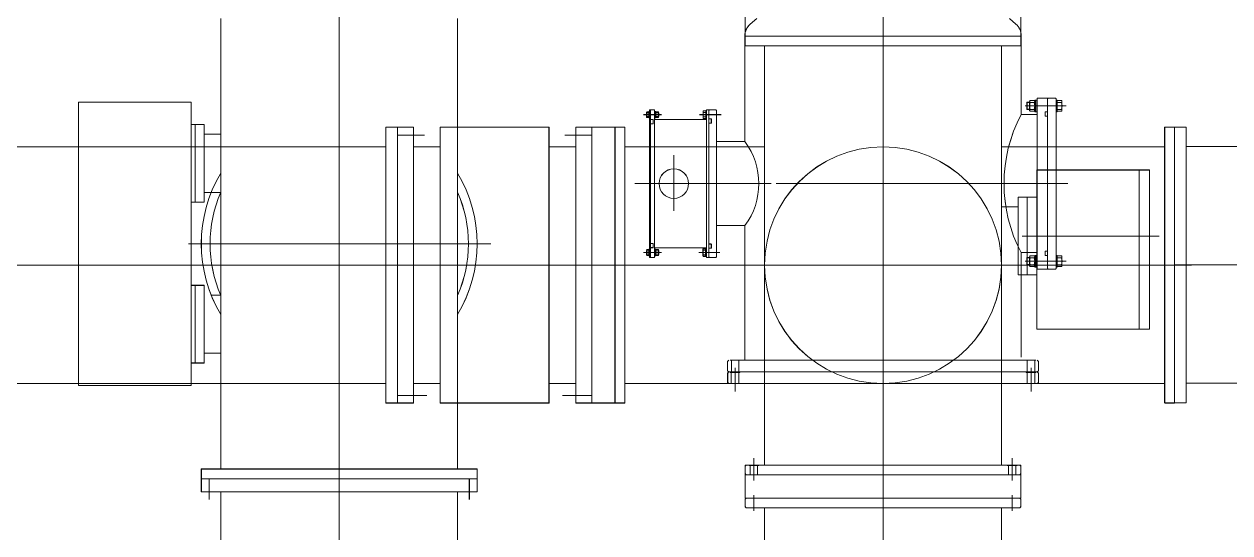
# Model space of a CAD drawing. Header units: millimetres. Extents: x 89978 to 501025, y -351975 to 835730.
# Drawn here: x 146744 to 149848, y -220766 to -219455 of the extents above; entities that cross this region are included whole.
import ezdxf

# ---------------------------------------------------------------- set-up
doc = ezdxf.new("R2010")
doc.units = ezdxf.units.MM
doc.header["$LTSCALE"] = 150
doc.linetypes.add('X-1F-PLAN$0$CENTER', pattern=[2, 1.25, -0.25, 0.25, -0.25])
doc.layers.add('------00 Switch Gear_GIS', color=3, linetype='Continuous')
doc.layers.add('X-1F-PLAN$0$Cen', color=1, linetype='X-1F-PLAN$0$CENTER', plot=False)

# ---------------------------------------------------------------- blocks, each defined once
blk = doc.blocks.new('X-1F-PLAN$0$GIS(2)')
at = {"layer": '------00 Switch Gear_GIS', "linetype": 'Continuous', "lineweight": 13}
for p, q in [((11878.3, 484.1), (11878.3, 5774.9)), ((10478.3, 5770.6), (10478.3, 275.2)), ((11523.3, 3873.6), (11523.3, 3758.6)), ((12233.3, 3873.6), (12233.3, 3758.6)), ((10173.5, 2668.6), (10173.5, 3828.6)), ((10783.1, 2668.6), (10783.1, 3828.6)), ((11522.7, 3786.3), (11522.7, 3772.6)), ((11522.7, 3511.7), (11522.7, 3772.6)), ((11523.3, 3783.6), (12233.3, 3783.6)), ((11523.3, 3758.6), (12233.3, 3758.6)), ((11573.5, 2678.6), (11573.5, 3758.6)), ((12183.1, 2678.6), (12183.1, 3758.6)), ((12233.9, 3786.3), (12233.9, 3772.6)), ((12233.9, 3581.8), (12233.9, 3772.6)), ((9807.3, 2883.6), (9807.3, 3613.6)), ((10097.3, 3613.6), (9807.3, 3613.6)), ((10097.3, 2883.6), (10097.3, 3613.6)), ((12243.8, 3603.6), (12349.4, 3603.6)), ((12248.4, 3612.1), (12249.4, 3613.1)), ((12248.4, 3612.1), (12248.4, 3595.1)), ((12255.8, 3612.1), (12248.4, 3612.1)), ((12255.8, 3613.1), (12249.4, 3613.1)), ((12249.4, 3613.1), (12249.4, 3594.1)), ((12255.8, 3614.5), (12255.8, 3591.8)), ((12257.1, 3612.4), (12267.6, 3612.4)), ((12257.2, 3617.4), (12267.5, 3617.4)), ((12268.8, 3614.5), (12268.8, 3591.8)), ((12268.9, 3618.6), (12268.9, 3588.6)), ((12268.9, 3618.6), (12274.9, 3618.6)), ((12271.9, 3604.4), (12268.9, 3607.4)), ((12271.9, 3600.9), (12268.9, 3603.9)), ((12271.9, 3618.6), (12271.9, 3588.6)), ((12274.9, 3183.6), (12274.9, 3623.6)), ((12301.9, 3623.6), (12274.9, 3623.6)), ((12301.9, 3183.6), (12301.9, 3623.6)), ((12301.9, 3622), (12303.5, 3623.6)), ((12303.5, 3623.6), (12322.3, 3623.6)), ((12322.3, 3623.6), (12323.9, 3622)), ((12323.9, 3185.2), (12323.9, 3622)), ((12323.9, 3618.6), (12326.9, 3618.6)), ((12326.9, 3618.6), (12326.9, 3588.6)), ((12326.9, 3617.4), (12337.6, 3617.4)), ((12326.9, 3612.4), (12337.7, 3612.4)), ((12338.9, 3614.5), (12338.9, 3591.8)), ((11262.1, 3581.1), (11308, 3581.1)), ((11269.7, 3586.6), (11269.7, 3575.5)), ((11270.4, 3585.6), (11275.2, 3585.6)), ((11270.4, 3576.6), (11275.2, 3576.6)), ((11270.5, 3588.6), (11275.2, 3588.6)), ((11270.5, 3573.6), (11275.2, 3573.6)), ((11275.2, 3589.6), (11275.2, 3572.6)), ((11275.2, 3589.6), (11277.2, 3589.6)), ((11275.2, 3572.6), (11277.2, 3572.6)), ((11277.2, 3213.6), (11277.2, 3593.6)), ((11277.2, 3593.6), (11289.7, 3593.6)), ((11279.7, 3213.6), (11279.7, 3593.6)), ((11289.7, 3213.6), (11289.7, 3593.6)), ((11293.6, 3589.6), (11289.7, 3589.6)), ((11293.6, 3572.6), (11289.7, 3572.6)), ((11291.6, 3589.6), (11291.6, 3572.6)), ((11293.6, 3581.2), (11291.6, 3583.2)), ((11293.6, 3580.1), (11291.6, 3582.1)), ((11293.6, 3589.6), (11293.6, 3572.6)), ((11294.2, 3576.6), (11299.4, 3576.6)), ((11294.3, 3588.6), (11299.3, 3588.6)), ((11294.3, 3585.6), (11299.4, 3585.6)), ((11294.3, 3573.6), (11299.3, 3573.6)), ((11300.1, 3586.6), (11300.1, 3575.5)), ((11300.1, 3586.1), (11301.1, 3586.1)), ((11300.1, 3585.1), (11301.1, 3585.1)), ((11300.1, 3576.1), (11301.1, 3576.1)), ((11300.4, 3577.1), (11301.1, 3577.1)), ((11301.1, 3586.1), (11301.1, 3576.1)), ((11461.4, 3581.1), (11405.5, 3581.1)), ((11415, 3573.1), (11415, 3588.4)), ((11422, 3590.9), (11415.7, 3590.9)), ((11422, 3571.3), (11415.7, 3571.3)), ((11422, 3586.9), (11416.1, 3586.9)), ((11422, 3575.3), (11416.1, 3575.3)), ((11422, 3570.6), (11422, 3591.6)), ((11423.7, 3591.6), (11422, 3591.6)), ((11423.7, 3570.6), (11422, 3570.6)), ((11423.7, 3593.6), (11423.7, 3213.6)), ((11429.7, 3593.6), (11423.7, 3593.6)), ((11431.3, 3593.6), (11429.7, 3592)), ((11429.7, 3593.6), (11429.7, 3213.6)), ((11436.3, 3570.1), (11429.7, 3570.1)), ((11448.1, 3593.6), (11431.3, 3593.6)), ((11436.3, 3570.1), (11436.3, 3559.1)), ((11448.1, 3593.6), (11449.7, 3592)), ((11449.7, 3592), (11449.7, 3215.2)), ((12274.9, 3581.4), (12233.9, 3581.4)), ((12255.8, 3595.1), (12248.4, 3595.1)), ((12248.4, 3595.1), (12249.4, 3594.1)), ((12255.8, 3594.1), (12249.4, 3594.1)), ((12257.1, 3594.7), (12267.6, 3594.7)), ((12257.2, 3589.7), (12267.5, 3589.7)), ((12268.9, 3588.6), (12274.9, 3588.6)), ((12301.9, 3588.6), (12295.3, 3588.6)), ((12295.3, 3588.6), (12295.3, 3577.6)), ((12301.9, 3577.6), (12295.3, 3577.6)), ((12323.9, 3588.6), (12326.9, 3588.6)), ((12326.9, 3594.7), (12337.7, 3594.7)), ((12326.9, 3589.7), (12337.6, 3589.7)), ((10130.3, 3555.6), (10097.3, 3555.6)), ((10107.3, 3355.6), (10107.3, 3555.6)), ((10130.3, 3355.6), (10130.3, 3555.6)), ((10598.3, 3548.6), (10598.3, 2838.6)), ((10598.3, 3548.6), (10669.3, 3548.6)), ((10628.3, 3548.6), (10628.3, 2838.6)), ((10669.3, 2838.6), (10669.3, 3548.6)), ((10738.3, 3548.6), (10738.3, 2838.6)), ((10738.3, 3548.6), (11018.3, 3548.6)), ((11018.3, 3548.6), (11018.3, 2838.6)), ((11213.3, 3548.6), (11087.3, 3548.6)), ((11087.3, 2838.6), (11087.3, 3548.6)), ((11128.3, 2838.6), (11128.3, 3548.6)), ((11188.3, 2838.6), (11188.3, 3548.6)), ((11213.3, 2838.6), (11213.3, 3548.6)), ((11279.7, 3568.6), (11286.3, 3568.6)), ((11279.7, 3557.6), (11286.3, 3557.6)), ((11286.3, 3568.6), (11286.3, 3557.6)), ((11289.7, 3568.8), (11423.7, 3568.8)), ((11436.3, 3559.1), (11429.7, 3559.1)), ((12603.3, 2838.6), (12603.3, 3548.6)), ((12628.3, 3548.6), (12603.3, 3548.6)), ((12628.3, 3549.3), (12658.3, 3549.3)), ((12628.3, 2838.6), (12628.3, 3549.3)), ((12658.3, 3549.3), (12658.3, 2839.3)), ((10130.3, 3530.6), (10173.6, 3530.6)), ((10697.8, 3528.2), (10628.3, 3528.2)), ((11058.8, 3528.2), (11128.3, 3528.2)), ((11522.7, 3511.7), (11449.7, 3511.7)), ((7658.3, 3498.6), (10598.3, 3498.6)), ((10737.3, 3498), (10669.3, 3498)), ((11019.3, 3498), (11087.3, 3498)), ((11213.3, 3498.4), (11573.5, 3498.4)), ((11339.7, 3477.1), (11339.7, 3333.4)), ((12603.3, 3498.4), (12183.1, 3498.4)), ((12658.3, 3499.3), (13098.3, 3499.3)), ((12564.6, 3438.6), (12274.3, 3438.6)), ((12274.3, 3028.6), (12274.3, 3438.6)), ((12537.3, 3028.6), (12537.3, 3438.6)), ((12564.6, 3028.6), (12564.6, 3438.6)), ((11590.4, 3403.6), (11239, 3403.6)), ((12354.1, 3403.6), (11603.3, 3403.6)), ((10130.3, 3355.6), (10097.3, 3355.6)), ((10130.3, 3380.6), (10173.6, 3380.6)), ((12226.3, 3368.6), (12274.3, 3368.6)), ((12226.3, 3368.6), (12226.3, 3168.6)), ((12249.3, 3168.6), (12249.3, 3368.6)), ((12183.1, 3343.6), (12226.3, 3343.6)), ((11522.7, 3295.4), (11449.7, 3295.4)), ((11522.7, 2948.6), (11522.7, 3295.4)), ((12588.8, 3268.6), (12236.3, 3268.6)), ((10868.4, 3248.6), (10090.2, 3248.6)), ((11269.7, 3220.5), (11269.7, 3231.6)), ((11270.4, 3230.6), (11275.2, 3230.6)), ((11270.5, 3233.6), (11275.2, 3233.6)), ((11275.2, 3217.6), (11275.2, 3234.6)), ((11275.2, 3234.6), (11277.2, 3234.6)), ((11279.7, 3249.6), (11286.3, 3249.6)), ((11279.7, 3238.6), (11286.3, 3238.6)), ((11286.3, 3238.6), (11286.3, 3249.6)), ((11289.7, 3238.3), (11423.7, 3238.3)), ((11293.6, 3234.6), (11289.7, 3234.6)), ((11291.6, 3217.6), (11291.6, 3234.6)), ((11293.6, 3217.6), (11293.6, 3234.6)), ((11294.2, 3230.6), (11299.4, 3230.6)), ((11294.3, 3233.6), (11299.3, 3233.6)), ((11300.1, 3220.5), (11300.1, 3231.6)), ((11300.1, 3231.1), (11301.1, 3231.1)), ((11300.4, 3230.1), (11301.1, 3230.1)), ((11301.1, 3221.1), (11301.1, 3231.1)), ((11414.7, 3218.1), (11414.7, 3233.4)), ((11421.7, 3235.9), (11415.5, 3235.9)), ((11421.7, 3231.9), (11415.9, 3231.9)), ((11421.7, 3215.6), (11421.7, 3236.6)), ((11423.7, 3236.6), (11421.7, 3236.6)), ((11436.3, 3248.1), (11429.7, 3248.1)), ((11436.3, 3237.1), (11429.7, 3237.1)), ((11436.3, 3237.1), (11436.3, 3248.1)), ((12301.9, 3229.6), (12295.3, 3229.6)), ((12295.3, 3218.6), (12295.3, 3229.6)), ((11262.1, 3226.1), (11308, 3226.1)), ((11270.4, 3221.6), (11275.2, 3221.6)), ((11270.5, 3218.6), (11275.2, 3218.6)), ((11275.2, 3217.6), (11277.2, 3217.6)), ((11277.2, 3213.6), (11289.7, 3213.6)), ((11293.6, 3217.6), (11289.7, 3217.6)), ((11293.6, 3227), (11291.6, 3225)), ((11293.6, 3225.9), (11291.6, 3223.9)), ((11294.3, 3221.6), (11299.4, 3221.6)), ((11294.3, 3218.6), (11299.3, 3218.6)), ((11300.1, 3222.1), (11301.1, 3222.1)), ((11300.1, 3221.1), (11301.1, 3221.1)), ((11457.9, 3226.1), (11404.3, 3226.1)), ((11421.7, 3216.3), (11415.5, 3216.3)), ((11421.7, 3220.3), (11415.8, 3220.3)), ((11423.7, 3215.6), (11421.7, 3215.6)), ((11429.7, 3213.6), (11423.7, 3213.6)), ((11431.3, 3213.6), (11429.7, 3215.2)), ((11448.1, 3213.6), (11431.3, 3213.6)), ((11448.1, 3213.6), (11449.7, 3215.2)), ((12274.9, 3225.8), (12233.9, 3225.8)), ((12233.9, 2956.6), (12233.9, 3225.4)), ((12243.8, 3203.6), (12349.4, 3203.6)), ((12248.4, 3212.1), (12249.4, 3213.1)), ((12248.4, 3195.1), (12248.4, 3212.1)), ((12255.8, 3212.1), (12248.4, 3212.1)), ((12255.8, 3213.1), (12249.4, 3213.1)), ((12249.4, 3194.1), (12249.4, 3213.1)), ((12255.8, 3192.6), (12255.8, 3215.3)), ((12257.1, 3212.4), (12267.6, 3212.4)), ((12257.2, 3217.4), (12267.5, 3217.4)), ((12268.8, 3192.6), (12268.8, 3215.3)), ((12268.9, 3188.6), (12268.9, 3218.6)), ((12268.9, 3218.6), (12274.9, 3218.6)), ((12271.9, 3206.3), (12268.9, 3203.3)), ((12271.9, 3202.8), (12268.9, 3199.8)), ((12271.9, 3188.6), (12271.9, 3218.6)), ((12301.9, 3218.6), (12295.3, 3218.6)), ((12323.9, 3218.6), (12326.9, 3218.6)), ((12326.9, 3188.6), (12326.9, 3218.6)), ((12326.9, 3217.4), (12337.6, 3217.4)), ((12326.9, 3212.4), (12337.7, 3212.4)), ((12338.9, 3192.6), (12338.9, 3215.3)), ((2297.3, 3193.6), (12672.5, 3193.6)), ((12183.1, 3193.6), (12226.3, 3193.6)), ((12226.3, 3168.6), (12274.3, 3168.6)), ((12255.8, 3195.1), (12248.4, 3195.1)), ((12248.4, 3195.1), (12249.4, 3194.1)), ((12255.8, 3194.1), (12249.4, 3194.1)), ((12257.1, 3194.7), (12267.6, 3194.7)), ((12257.2, 3189.7), (12267.5, 3189.7)), ((12268.9, 3188.6), (12274.9, 3188.6)), ((12301.9, 3183.6), (12274.9, 3183.6)), ((12301.9, 3185.2), (12303.5, 3183.6)), ((12303.5, 3183.6), (12322.3, 3183.6)), ((12322.3, 3183.6), (12323.9, 3185.2)), ((12323.9, 3188.6), (12326.9, 3188.6)), ((12326.9, 3194.7), (12337.7, 3194.7)), ((12326.9, 3189.7), (12337.6, 3189.7)), ((13128.3, 3194.3), (12628.3, 3194.3)), ((10130.3, 3141.6), (10097.3, 3141.6)), ((10107.3, 2941.6), (10107.3, 3141.6)), ((10130.3, 2941.6), (10130.3, 3141.6)), ((10148.8, 3116.6), (10173.6, 3116.6)), ((12564.6, 3028.6), (12274.3, 3028.6)), ((10173.6, 2966.6), (10130.3, 2966.6)), ((10130.3, 2941.6), (10097.3, 2941.6)), ((11478.3, 2915.6), (11481.3, 2918.6)), ((11481.3, 2918.6), (12275.3, 2918.6)), ((11484.7, 2948.6), (12272, 2948.6)), ((11484.8, 2917.6), (11484.8, 2918.6)), ((11497.3, 2868.4), (11497.3, 2928.8)), ((11509.8, 2917.6), (11509.8, 2918.6)), ((12246.8, 2917.6), (12246.8, 2918.6)), ((12259.3, 2868.4), (12259.3, 2928.8)), ((12271.8, 2917.6), (12271.8, 2918.6)), ((12278.3, 2915.6), (12275.3, 2918.6)), ((7658.3, 2888.6), (10598.3, 2888.6)), ((10669.3, 2888.4), (10737.3, 2888.4)), ((11087.3, 2888.4), (11019.3, 2888.4)), ((11213.3, 2888.8), (11573.5, 2888.8)), ((11478.3, 2891.6), (11478.3, 2915.6)), ((11478.3, 2891.6), (11481.3, 2888.6)), ((11481.3, 2888.6), (12275.3, 2888.6)), ((11484.8, 2917.6), (11509.8, 2917.6)), ((11487.6, 2888.6), (11487.6, 2917.6)), ((11507.1, 2888.6), (11507.1, 2917.6)), ((11573.5, 2678.6), (11573.5, 2888.6)), ((12603.3, 2888.8), (12183.1, 2888.8)), ((12271.8, 2917.6), (12246.8, 2917.6)), ((12249.6, 2888.6), (12249.6, 2917.6)), ((12269.1, 2888.6), (12269.1, 2917.6)), ((12278.3, 2891.6), (12275.3, 2888.6)), ((12278.3, 2891.6), (12278.3, 2915.6)), ((12658.3, 2889.3), (13098.3, 2889.3)), ((10097.3, 2883.6), (9807.3, 2883.6)), ((10703.9, 2858.2), (10628.3, 2858.2)), ((11052.8, 2858.2), (11128.3, 2858.2)), ((10598.3, 2838.6), (10669.3, 2838.6)), ((10738.3, 2838.6), (11018.3, 2838.6)), ((11213.3, 2838.6), (11087.3, 2838.6)), ((12628.3, 2838.6), (12603.3, 2838.6)), ((12628.3, 2839.3), (12658.3, 2839.3)), ((11523.3, 2593.6), (11523.3, 2678.6)), ((11523.3, 2678.6), (12233.3, 2678.6)), ((11523.3, 2675.6), (11526.3, 2678.6)), ((11533.3, 2677.6), (11533.3, 2678.6)), ((11533.3, 2677.6), (11558.3, 2677.6)), ((11536.3, 2677.6), (11536.3, 2653.6)), ((11545.8, 2638.6), (11545.8, 2696.2)), ((11555.3, 2677.6), (11555.3, 2653.6)), ((11558.3, 2677.6), (11558.3, 2678.6)), ((12198.3, 2677.6), (12198.3, 2678.6)), ((12223.3, 2677.6), (12198.3, 2677.6)), ((12201.3, 2677.6), (12201.3, 2653.6)), ((12210.8, 2638.6), (12210.8, 2696.2)), ((12220.3, 2677.6), (12220.3, 2653.6)), ((12223.3, 2677.6), (12223.3, 2678.6)), ((12233.3, 2675.6), (12230.3, 2678.6)), ((12233.3, 2678.6), (12233.3, 2593.6)), ((10123.3, 2643.6), (10123.3, 2668.6)), ((10123.3, 2668.6), (10833.3, 2668.6)), ((10833.3, 2643.6), (10123.3, 2643.6)), ((10123.3, 2609.6), (10123.3, 2643.6)), ((10143.3, 2643.6), (10143.3, 2590.4)), ((10365.2, 2643.6), (10193.9, 2643.6)), ((10813.3, 2643.6), (10813.3, 2590.4)), ((10833.3, 2609.6), (10833.3, 2668.6)), ((11526.3, 2653.6), (11523.3, 2656.6)), ((11523.3, 2653.6), (12233.3, 2653.6)), ((12230.3, 2653.6), (12233.3, 2656.6)), ((10833, 2609.6), (10123, 2609.6)), ((10173.2, 1637.6), (10173.2, 2609.6)), ((10782.8, 1637.6), (10782.8, 2609.6)), ((11523.3, 2590.6), (11526.3, 2593.6)), ((11523.3, 2593.6), (12233.3, 2593.6)), ((11523.3, 2571.6), (11523.3, 2590.6)), ((11545.8, 2600.8), (11545.8, 2560.9)), ((12210.8, 2600.8), (12210.8, 2560.9)), ((12233.3, 2590.6), (12230.3, 2593.6)), ((12233.3, 2571.6), (12233.3, 2590.6)), ((11523.3, 2571.6), (11526.3, 2568.6)), ((11526.3, 2568.6), (12230.3, 2568.6)), ((11573.5, 2568.6), (11573.5, 2358.3)), ((12183.1, 2568.6), (12183.1, 2358.3)), ((12233.3, 2571.6), (12230.3, 2568.6))]:
    blk.add_line(p, q, dxfattribs=at)
for centre, radius in [((11878.3, 3193.6), 304.8), ((11339.7, 3403.6), 38)]:
    blk.add_circle(centre, radius, dxfattribs=at)
for centre, radius, start, end in [((11561.7, 3784.6), 39, 130.2814, 180), ((12258.8, 3614.9), 3, 123.3494, 236.2359), ((12285.8, 3603.6), 30, 162.8425, 197.1555), ((11271.7, 3587), 2, 127.2502, 229.3954), ((11284.7, 3581), 15, 162.3741, 197.2895), ((11271.7, 3575.2), 2, 131.1371, 232.7498), ((11308.5, 3581), 15, 162.3741, 197.2895), ((11295.6, 3587), 2, 127.2502, 224.7488), ((11295.6, 3575.2), 2, 135.2512, 232.7498), ((11417.4, 3573.1), 2.5, 121.0853, 228.039), ((12265.9, 3592.2), 3, 303.3842, 56.2703), ((12335.9, 3592.2), 3, 303.3842, 56.2703), ((11376.9, 3403.6), 181.7, 323.4765, 36.5235), ((11298.1, 3232), 2, 315.2512, 52.7498), ((11285.1, 3226.1), 15, 342.3741, 17.2895), ((11298.1, 3220.2), 2, 307.2502, 44.7488), ((11417.1, 3218.1), 2.5, 121.0853, 228.039), ((12258.8, 3214.9), 3, 123.4189, 236.2703), ((12238.9, 3203.6), 30, 342.8425, 17.1575), ((12309, 3203.6), 30, 342.8425, 17.1575), ((12265.9, 3192.2), 3, 303.3842, 56.2703), ((12335.9, 3192.2), 3, 303.3842, 56.2703)]:
    blk.add_arc(centre, radius, start, end, dxfattribs=at)
at = {"layer": '------00 Switch Gear_GIS', "linetype": 'Continuous', "lineweight": 13, "extrusion": (0, 0, -1)}
for centre, radius, start, end in [((-12194.9, 3784.6), 39, 130.2814, 180), ((-12265.9, 3614.9), 3, 123.3842, 236.2703), ((-12238.9, 3603.6), 30, 162.8425, 197.1575), ((-12335.9, 3614.9), 3, 123.3842, 236.2703), ((-12309, 3603.6), 30, 162.8425, 197.1575), ((-11298.1, 3587), 2, 127.2502, 224.7488), ((-11298.1, 3575.2), 2, 135.2512, 232.7498), ((-11285.1, 3581), 15, 162.3741, 197.2895), ((-11430, 3581.1), 15, 337.2528, 22.7472), ((-11417.4, 3589), 2.5, 301.0853, 48.039), ((-12572.3, 3403.6), 382.4, 332.2931, 27.7069), ((-12258.8, 3592.2), 3, 303.4189, 56.2703), ((-10478.3, 3248.6), 355, 329.1588, 30.8412), ((-10478.3, 3248.6), 355, 149.1588, 210.8412), ((-10478.3, 3248.6), 332.5, 336.4471, 23.5529), ((-10478.3, 3248.6), 332.5, 156.4471, 203.5529), ((-11284.7, 3226.1), 15, 342.3741, 17.2895), ((-11271.7, 3232), 2, 315.2108, 52.7498), ((-11308.5, 3226.1), 15, 342.3741, 17.2895), ((-11295.6, 3232), 2, 315.2512, 52.7498), ((-11429.7, 3226.1), 15, 337.2528, 22.7472), ((-11417.1, 3234), 2.5, 301.0853, 48.039), ((-11271.7, 3220.2), 2, 307.2502, 49.3954), ((-11295.6, 3220.2), 2, 307.2502, 44.7488), ((-12285.8, 3203.6), 30, 342.8425, 17.1555), ((-12265.9, 3214.9), 3, 123.3842, 236.2703), ((-12335.9, 3214.9), 3, 123.3842, 236.2703), ((-12258.8, 3192.2), 3, 303.3494, 56.2359)]:
    blk.add_arc(centre, radius, start, end, dxfattribs=at)
at = {"layer": 'X-1F-PLAN$0$Cen', "color": 7, "linetype": 'Continuous', "lineweight": 13}
for p, q in [((11481.3, 2948.6), (11478.3, 2945.6)), ((11478.3, 2921.6), (11478.3, 2945.6)), ((11478.3, 2921.6), (11481.3, 2918.6)), ((11487.8, 2918.6), (11487.8, 2948.6)), ((11506.8, 2918.6), (11506.8, 2948.6)), ((12249.8, 2918.6), (12249.8, 2948.6)), ((12268.8, 2918.6), (12268.8, 2948.6)), ((12275.3, 2948.6), (12278.3, 2945.6)), ((12278.3, 2921.6), (12275.3, 2918.6)), ((12278.3, 2921.6), (12278.3, 2945.6))]:
    blk.add_line(p, q, dxfattribs=at)

msp = doc.modelspace()

# ---------------------------------------------------------------- linework, layer by layer
at = {"layer": '------00 Switch Gear_GIS', "linetype": 'Continuous', "lineweight": 13}
for p, q in [((147555.6, -217499), (147555.6, -222994.4)), ((148955.6, -222785.5), (148955.6, -217494.7)), ((148600.6, -219396.1), (148600.6, -219511.1)), ((149310.6, -219396.1), (149310.6, -219511.1)), ((147250.8, -220601.1), (147250.8, -219441.1)), ((147860.4, -220601.1), (147860.4, -219441.1)), ((148630.4, -219441.2), (148613.8, -219455.3)), ((149280.7, -219441.2), (149297.4, -219455.3)), ((148600, -219483.4), (148600, -219497)), ((148600.6, -219486.1), (149310.6, -219486.1)), ((149311.2, -219483.4), (149311.2, -219497)), ((148600, -219757.9), (148600, -219497)), ((148600.6, -219511.1), (149310.6, -219511.1)), ((148650.8, -220591.1), (148650.8, -219511.1)), ((149260.4, -220591.1), (149260.4, -219511.1)), ((149311.2, -219687.9), (149311.2, -219497)), ((149352.2, -220086.1), (149352.2, -219646.1)), ((149379.2, -219646.1), (149352.2, -219646.1)), ((149379.2, -220086.1), (149379.2, -219646.1)), ((149379.2, -219647.7), (149380.8, -219646.1)), ((149380.8, -219646.1), (149399.6, -219646.1)), ((149399.6, -219646.1), (149401.2, -219647.7)), ((146884.6, -220386.1), (146884.6, -219656.1)), ((147174.6, -219656.1), (146884.6, -219656.1)), ((147174.6, -220386.1), (147174.6, -219656.1)), ((148354.5, -220056.1), (148354.5, -219676.1)), ((148354.5, -219676.1), (148367, -219676.1)), ((148357, -220056.1), (148357, -219676.1)), ((148367, -220056.1), (148367, -219676.1)), ((148501, -219676.1), (148501, -220056.1)), ((148507, -219676.1), (148501, -219676.1)), ((148508.6, -219676.1), (148507, -219677.7)), ((148507, -219676.1), (148507, -220056.1)), ((148525.4, -219676.1), (148508.6, -219676.1)), ((148525.4, -219676.1), (148527, -219677.7)), ((149321.1, -219666.1), (149426.6, -219666.1)), ((149325.6, -219657.6), (149326.6, -219656.6)), ((149325.6, -219657.6), (149325.6, -219674.6)), ((149333.1, -219657.6), (149325.6, -219657.6)), ((149333.1, -219674.6), (149325.6, -219674.6)), ((149325.6, -219674.6), (149326.6, -219675.6)), ((149333.1, -219656.6), (149326.6, -219656.6)), ((149326.6, -219656.6), (149326.6, -219675.6)), ((149333.1, -219675.6), (149326.6, -219675.6)), ((149333.1, -219655.1), (149333.1, -219677.8)), ((149334.3, -219674.9), (149344.8, -219674.9)), ((149334.4, -219652.2), (149344.8, -219652.2)), ((149334.4, -219657.2), (149344.8, -219657.2)), ((149346.1, -219655.1), (149346.1, -219677.8)), ((149346.2, -219651.1), (149346.2, -219681.1)), ((149346.2, -219651.1), (149352.2, -219651.1)), ((149349.2, -219665.2), (149346.2, -219662.2)), ((149349.2, -219668.8), (149346.2, -219665.8)), ((149349.2, -219651.1), (149349.2, -219681.1)), ((149401.2, -220084.5), (149401.2, -219647.7)), ((149401.2, -219651.1), (149404.2, -219651.1)), ((149404.2, -219651.1), (149404.2, -219681.1)), ((149404.2, -219652.2), (149414.9, -219652.2)), ((149404.2, -219657.2), (149414.9, -219657.2)), ((149404.2, -219674.9), (149414.9, -219674.9)), ((149416.2, -219655.1), (149416.2, -219677.8)), ((148339.3, -219688.6), (148385.2, -219688.6)), ((148347, -219683), (148347, -219694.1)), ((148347.6, -219684.1), (148352.5, -219684.1)), ((148347.6, -219693.1), (148352.5, -219693.1)), ((148347.7, -219681.1), (148352.5, -219681.1)), ((148347.7, -219696.1), (148352.5, -219696.1)), ((148352.5, -219680.1), (148352.5, -219697.1)), ((148352.5, -219680.1), (148354.5, -219680.1)), ((148352.5, -219697.1), (148354.5, -219697.1)), ((148357, -219701.1), (148363.6, -219701.1)), ((148363.6, -219701.1), (148363.6, -219712.1)), ((148370.8, -219680.1), (148367, -219680.1)), ((148370.8, -219697.1), (148367, -219697.1)), ((148367, -219700.8), (148501, -219700.8)), ((148368.8, -219680.1), (148368.8, -219697.1)), ((148370.8, -219688.4), (148368.8, -219686.4)), ((148370.8, -219689.5), (148368.8, -219687.5)), ((148370.8, -219680.1), (148370.8, -219697.1)), ((148371.5, -219684.1), (148376.7, -219684.1)), ((148371.5, -219693.1), (148376.7, -219693.1)), ((148371.6, -219681.1), (148376.6, -219681.1)), ((148371.6, -219696.1), (148376.6, -219696.1)), ((148377.3, -219683), (148377.3, -219694.1)), ((148377.3, -219683.6), (148378.3, -219683.6)), ((148377.3, -219684.6), (148378.3, -219684.6)), ((148377.3, -219693.6), (148378.3, -219693.6)), ((148377.6, -219692.6), (148378.3, -219692.6)), ((148378.3, -219683.6), (148378.3, -219693.6)), ((148538.7, -219688.6), (148482.7, -219688.6)), ((148492.2, -219696.6), (148492.2, -219681.2)), ((148499.2, -219678.8), (148493, -219678.8)), ((148499.2, -219698.4), (148493, -219698.4)), ((148499.2, -219694.4), (148493.3, -219694.4)), ((148499.2, -219682.8), (148493.4, -219682.8)), ((148499.2, -219699.1), (148499.2, -219678.1)), ((148501, -219678.1), (148499.2, -219678.1)), ((148501, -219699.1), (148499.2, -219699.1)), ((148513.6, -219699.6), (148507, -219699.6)), ((148513.6, -219699.6), (148513.6, -219710.6)), ((148527, -219677.7), (148527, -220054.5)), ((149352.2, -219688.3), (149311.2, -219688.3)), ((149334.4, -219679.9), (149344.8, -219679.9)), ((149346.2, -219681.1), (149352.2, -219681.1)), ((149379.2, -219681.1), (149372.6, -219681.1)), ((149372.6, -219681.1), (149372.6, -219692.1)), ((149379.2, -219692.1), (149372.6, -219692.1)), ((149401.2, -219681.1), (149404.2, -219681.1)), ((149404.2, -219679.9), (149414.9, -219679.9)), ((147207.6, -219714.1), (147174.6, -219714.1)), ((147184.6, -219914.1), (147184.6, -219714.1)), ((147207.6, -219914.1), (147207.6, -219714.1)), ((147207.6, -219739.1), (147250.8, -219739.1)), ((147675.6, -219721.1), (147675.6, -220431.1)), ((147675.6, -219721.1), (147746.6, -219721.1)), ((147705.6, -219721.1), (147705.6, -220431.1)), ((147746.6, -220431.1), (147746.6, -219721.1)), ((147815.6, -219721.1), (147815.6, -220431.1)), ((147815.6, -219721.1), (148095.6, -219721.1)), ((148095.6, -219721.1), (148095.6, -220431.1)), ((148290.6, -219721.1), (148164.6, -219721.1)), ((148164.6, -220431.1), (148164.6, -219721.1)), ((148205.6, -220431.1), (148205.6, -219721.1)), ((148265.6, -220431.1), (148265.6, -219721.1)), ((148290.6, -220431.1), (148290.6, -219721.1)), ((148357, -219712.1), (148363.6, -219712.1)), ((148513.6, -219710.6), (148507, -219710.6)), ((149680.6, -220431.1), (149680.6, -219721.1)), ((149705.6, -219721.1), (149680.6, -219721.1)), ((149705.6, -219720.3), (149735.6, -219720.3)), ((149705.6, -220431.1), (149705.6, -219720.3)), ((149735.6, -219720.3), (149735.6, -220430.3)), ((147775.1, -219741.4), (147705.6, -219741.4)), ((148136.1, -219741.4), (148205.6, -219741.4)), ((148600, -219757.9), (148527, -219757.9)), ((144735.6, -219771.1), (147675.6, -219771.1)), ((147814.6, -219771.7), (147746.6, -219771.7)), ((148096.6, -219771.7), (148164.6, -219771.7)), ((148290.6, -219771.3), (148650.8, -219771.3)), ((148417, -219792.6), (148417, -219936.3)), ((149680.6, -219771.3), (149260.4, -219771.3)), ((149735.6, -219770.3), (150175.6, -219770.3)), ((149641.9, -219831.1), (149351.6, -219831.1)), ((149351.6, -220241.1), (149351.6, -219831.1)), ((149614.6, -220241.1), (149614.6, -219831.1)), ((149641.9, -220241.1), (149641.9, -219831.1)), ((147207.6, -219889.1), (147250.8, -219889.1)), ((148667.6, -219866.1), (148316.2, -219866.1)), ((149431.4, -219866.1), (148680.6, -219866.1)), ((147207.6, -219914.1), (147174.6, -219914.1)), ((149303.6, -219901.1), (149351.6, -219901.1)), ((149303.6, -219901.1), (149303.6, -220101.1)), ((149326.6, -220101.1), (149326.6, -219901.1)), ((149260.4, -219926.1), (149303.6, -219926.1)), ((148600, -219974.2), (148527, -219974.2)), ((148600, -220321.1), (148600, -219974.2)), ((149666.1, -220001.1), (149313.5, -220001.1)), ((147945.7, -220021.1), (147167.5, -220021.1)), ((148339.3, -220043.6), (148385.2, -220043.6)), ((148347, -220049.1), (148347, -220038)), ((148347.6, -220039.1), (148352.5, -220039.1)), ((148347.6, -220048.1), (148352.5, -220048.1)), ((148347.7, -220036.1), (148352.5, -220036.1)), ((148352.5, -220052.1), (148352.5, -220035.1)), ((148352.5, -220035.1), (148354.5, -220035.1)), ((148357, -220020.1), (148363.6, -220020.1)), ((148357, -220031.1), (148363.6, -220031.1)), ((148363.6, -220031.1), (148363.6, -220020.1)), ((148367, -220031.3), (148501, -220031.3)), ((148370.8, -220035.1), (148367, -220035.1)), ((148368.8, -220052.1), (148368.8, -220035.1)), ((148370.8, -220042.6), (148368.8, -220044.6)), ((148370.8, -220043.7), (148368.8, -220045.7)), ((148370.8, -220052.1), (148370.8, -220035.1)), ((148371.5, -220039.1), (148376.7, -220039.1)), ((148371.5, -220048.1), (148376.7, -220048.1)), ((148371.6, -220036.1), (148376.6, -220036.1)), ((148377.3, -220049.1), (148377.3, -220038)), ((148377.3, -220038.6), (148378.3, -220038.6)), ((148377.3, -220047.6), (148378.3, -220047.6)), ((148377.3, -220048.6), (148378.3, -220048.6)), ((148377.6, -220039.6), (148378.3, -220039.6)), ((148378.3, -220048.6), (148378.3, -220038.6)), ((148535.2, -220043.6), (148481.6, -220043.6)), ((148492, -220051.6), (148492, -220036.2)), ((148499, -220033.8), (148492.7, -220033.8)), ((148499, -220037.8), (148493.1, -220037.8)), ((148499, -220049.4), (148493.1, -220049.4)), ((148499, -220054.1), (148499, -220033.1)), ((148501, -220033.1), (148499, -220033.1)), ((148513.6, -220021.6), (148507, -220021.6)), ((148513.6, -220032.6), (148507, -220032.6)), ((148513.6, -220032.6), (148513.6, -220021.6)), ((149352.2, -220043.9), (149311.2, -220043.9)), ((149311.2, -220313.1), (149311.2, -220044.2)), ((149379.2, -220040.1), (149372.6, -220040.1)), ((149372.6, -220051.1), (149372.6, -220040.1)), ((139374.5, -220076.1), (149749.8, -220076.1)), ((148347.7, -220051.1), (148352.5, -220051.1)), ((148352.5, -220052.1), (148354.5, -220052.1)), ((148354.5, -220056.1), (148367, -220056.1)), ((148370.8, -220052.1), (148367, -220052.1)), ((148371.6, -220051.1), (148376.6, -220051.1)), ((148499, -220053.4), (148492.7, -220053.4)), ((148501, -220054.1), (148499, -220054.1)), ((148507, -220056.1), (148501, -220056.1)), ((148508.6, -220056.1), (148507, -220054.5)), ((148525.4, -220056.1), (148508.6, -220056.1)), ((148525.4, -220056.1), (148527, -220054.5)), ((149260.4, -220076.1), (149303.6, -220076.1)), ((149321.1, -220066.1), (149426.6, -220066.1)), ((149325.6, -220057.6), (149326.6, -220056.6)), ((149325.6, -220074.6), (149325.6, -220057.6)), ((149333.1, -220057.6), (149325.6, -220057.6)), ((149333.1, -220074.6), (149325.6, -220074.6)), ((149325.6, -220074.6), (149326.6, -220075.6)), ((149333.1, -220056.6), (149326.6, -220056.6)), ((149326.6, -220075.6), (149326.6, -220056.6)), ((149333.1, -220075.6), (149326.6, -220075.6)), ((149333.1, -220077), (149333.1, -220054.3)), ((149334.3, -220057.2), (149344.8, -220057.2)), ((149334.4, -220052.2), (149344.8, -220052.2)), ((149334.4, -220074.9), (149344.8, -220074.9)), ((149334.4, -220079.9), (149344.8, -220079.9)), ((149346.1, -220077), (149346.1, -220054.3)), ((149346.2, -220081.1), (149346.2, -220051.1)), ((149346.2, -220051.1), (149352.2, -220051.1)), ((149349.2, -220063.4), (149346.2, -220066.4)), ((149349.2, -220066.9), (149346.2, -220069.9)), ((149349.2, -220081.1), (149349.2, -220051.1)), ((149379.2, -220051.1), (149372.6, -220051.1)), ((149401.2, -220051.1), (149404.2, -220051.1)), ((149404.2, -220081.1), (149404.2, -220051.1)), ((149404.2, -220052.2), (149414.9, -220052.2)), ((149404.2, -220057.2), (149414.9, -220057.2)), ((149404.2, -220074.9), (149414.9, -220074.9)), ((149404.2, -220079.9), (149414.9, -220079.9)), ((149416.2, -220077), (149416.2, -220054.3)), ((150205.6, -220075.3), (149705.6, -220075.3)), ((149303.6, -220101.1), (149351.6, -220101.1)), ((149346.2, -220081.1), (149352.2, -220081.1)), ((149379.2, -220086.1), (149352.2, -220086.1)), ((149379.2, -220084.5), (149380.8, -220086.1)), ((149380.8, -220086.1), (149399.6, -220086.1)), ((149399.6, -220086.1), (149401.2, -220084.5)), ((149401.2, -220081.1), (149404.2, -220081.1)), ((147207.6, -220128.1), (147174.6, -220128.1)), ((147184.6, -220328.1), (147184.6, -220128.1)), ((147207.6, -220328.1), (147207.6, -220128.1)), ((147226, -220153.1), (147250.8, -220153.1)), ((149641.9, -220241.1), (149351.6, -220241.1)), ((147207.6, -220328.1), (147174.6, -220328.1)), ((147250.8, -220303.1), (147207.6, -220303.1)), ((148561.9, -220321.1), (149349.2, -220321.1)), ((148555.6, -220354.1), (148558.6, -220351.1)), ((148555.6, -220378.1), (148555.6, -220354.1)), ((148558.6, -220351.1), (149352.6, -220351.1)), ((148562.1, -220352.1), (148562.1, -220351.1)), ((148562.1, -220352.1), (148587.1, -220352.1)), ((148564.8, -220381.1), (148564.8, -220352.1)), ((148574.6, -220401.3), (148574.6, -220340.8)), ((148584.3, -220381.1), (148584.3, -220352.1)), ((148587.1, -220352.1), (148587.1, -220351.1)), ((149324.1, -220352.1), (149324.1, -220351.1)), ((149349.1, -220352.1), (149324.1, -220352.1)), ((149326.8, -220381.1), (149326.8, -220352.1)), ((149336.6, -220401.3), (149336.6, -220340.8)), ((149346.3, -220381.1), (149346.3, -220352.1)), ((149349.1, -220352.1), (149349.1, -220351.1)), ((149355.6, -220354.1), (149352.6, -220351.1)), ((149355.6, -220378.1), (149355.6, -220354.1)), ((144735.6, -220381.1), (147675.6, -220381.1)), ((147174.6, -220386.1), (146884.6, -220386.1)), ((147746.6, -220381.2), (147814.6, -220381.2)), ((148164.6, -220381.2), (148096.6, -220381.2)), ((148290.6, -220380.9), (148650.8, -220380.9)), ((148555.6, -220378.1), (148558.6, -220381.1)), ((148558.6, -220381.1), (149352.6, -220381.1)), ((148650.8, -220591.1), (148650.8, -220381.1)), ((149680.6, -220380.9), (149260.4, -220380.9)), ((149355.6, -220378.1), (149352.6, -220381.1)), ((149735.6, -220380.3), (150175.6, -220380.3)), ((147781.1, -220411.4), (147705.6, -220411.4)), ((148130, -220411.4), (148205.6, -220411.4)), ((147675.6, -220431.1), (147746.6, -220431.1)), ((147815.6, -220431.1), (148095.6, -220431.1)), ((148290.6, -220431.1), (148164.6, -220431.1)), ((149705.6, -220431.1), (149680.6, -220431.1)), ((149705.6, -220430.3), (149735.6, -220430.3)), ((148623.1, -220631), (148623.1, -220573.4)), ((149288.1, -220631), (149288.1, -220573.4)), ((147200.6, -220626.1), (147200.6, -220601.1)), ((147200.6, -220601.1), (147910.6, -220601.1)), ((147910.6, -220660.1), (147910.6, -220601.1)), ((148600.6, -220676.1), (148600.6, -220591.1)), ((148600.6, -220591.1), (149310.6, -220591.1)), ((148600.6, -220594.1), (148603.6, -220591.1)), ((148610.6, -220592.1), (148610.6, -220591.1)), ((148610.6, -220592.1), (148635.6, -220592.1)), ((148613.6, -220592.1), (148613.6, -220616.1)), ((148632.6, -220592.1), (148632.6, -220616.1)), ((148635.6, -220592.1), (148635.6, -220591.1)), ((149275.6, -220592.1), (149275.6, -220591.1)), ((149300.6, -220592.1), (149275.6, -220592.1)), ((149278.6, -220592.1), (149278.6, -220616.1)), ((149297.6, -220592.1), (149297.6, -220616.1)), ((149300.6, -220592.1), (149300.6, -220591.1)), ((149310.6, -220594.1), (149307.6, -220591.1)), ((149310.6, -220591.1), (149310.6, -220676.1)), ((147910.6, -220626.1), (147200.6, -220626.1)), ((147200.6, -220660.1), (147200.6, -220626.1)), ((147220.6, -220626.1), (147220.6, -220679.3)), ((147442.5, -220626), (147271.2, -220626)), ((147890.6, -220626.1), (147890.6, -220679.3)), ((148603.6, -220616.1), (148600.6, -220613.1)), ((148600.6, -220616.1), (149310.6, -220616.1)), ((149307.6, -220616.1), (149310.6, -220613.1)), ((147910.3, -220660.1), (147200.3, -220660.1)), ((147250.5, -221632.1), (147250.5, -220660.1)), ((147860.1, -221632.1), (147860.1, -220660.1)), ((148623.1, -220668.8), (148623.1, -220708.7)), ((149288.1, -220668.8), (149288.1, -220708.7)), ((148600.6, -220679.1), (148603.6, -220676.1)), ((148600.6, -220676.1), (149310.6, -220676.1)), ((148600.6, -220698.1), (148600.6, -220679.1)), ((148600.6, -220698.1), (148603.6, -220701.1)), ((148603.6, -220701.1), (149307.6, -220701.1)), ((148650.8, -220701.1), (148650.8, -220911.3)), ((149260.4, -220701.1), (149260.4, -220911.3)), ((149310.6, -220679.1), (149307.6, -220676.1)), ((149310.6, -220698.1), (149307.6, -220701.1)), ((149310.6, -220698.1), (149310.6, -220679.1))]:
    msp.add_line(p, q, dxfattribs=at)
for centre, radius in [((148955.6, -220076.1), 304.8), ((148417, -219866.1), 38)]:
    msp.add_circle(centre, radius, dxfattribs=at)
for centre, radius, start, end in [((148639, -219485.1), 39, 130.2814, 180), ((149363, -219666.1), 30, 162.8425, 197.1555), ((149336.1, -219654.7), 3, 123.3494, 236.2359), ((149343.1, -219677.4), 3, 303.3842, 56.2703), ((149413.2, -219677.4), 3, 303.3842, 56.2703), ((148348.9, -219682.7), 2, 127.2502, 229.3954), ((148361.9, -219688.6), 15, 162.3741, 197.2895), ((148348.9, -219694.5), 2, 131.1371, 232.7498), ((148372.8, -219682.7), 2, 127.2502, 224.7488), ((148385.8, -219688.6), 15, 162.3741, 197.2895), ((148372.8, -219694.5), 2, 135.2512, 232.7498), ((148494.7, -219696.5), 2.5, 121.0853, 228.039), ((148454.1, -219866.1), 181.7, 323.4765, 36.5235), ((148375.4, -220037.7), 2, 315.2512, 52.7498), ((148375.4, -220049.5), 2, 307.2502, 44.7488), ((148362.4, -220043.5), 15, 342.3741, 17.2895), ((148494.4, -220051.5), 2.5, 121.0853, 228.039), ((149336.1, -220054.7), 3, 123.4189, 236.2703), ((149316.2, -220066.1), 30, 342.8425, 17.1575), ((149343.1, -220077.4), 3, 303.3842, 56.2703), ((149413.2, -220077.4), 3, 303.3842, 56.2703), ((149386.3, -220066.1), 30, 342.8425, 17.1575)]:
    msp.add_arc(centre, radius, start, end, dxfattribs=at)
at = {"layer": '------00 Switch Gear_GIS', "linetype": 'Continuous', "lineweight": 13, "extrusion": (0, 0, -1)}
for centre, radius, start, end in [((-149272.2, -219485.1), 39, 130.2814, 180), ((-149336.1, -219677.4), 3, 303.4189, 56.2703), ((-149343.1, -219654.7), 3, 123.3842, 236.2703), ((-149316.2, -219666.1), 30, 162.8425, 197.1575), ((-149413.2, -219654.7), 3, 123.3842, 236.2703), ((-149386.3, -219666.1), 30, 162.8425, 197.1575), ((-148375.4, -219682.7), 2, 127.2502, 224.7488), ((-148375.4, -219694.5), 2, 135.2512, 232.7498), ((-148362.4, -219688.6), 15, 162.3741, 197.2895), ((-148507.2, -219688.6), 15, 337.2528, 22.7472), ((-148494.7, -219680.6), 2.5, 301.0853, 48.039), ((-149649.5, -219866.1), 382.4, 332.2931, 27.7069), ((-147555.6, -220021.1), 355, 329.1588, 30.8412), ((-147555.6, -220021.1), 355, 149.1588, 210.8412), ((-147555.6, -220021.1), 332.5, 336.4471, 23.5529), ((-147555.6, -220021.1), 332.5, 156.4471, 203.5529), ((-148361.9, -220043.5), 15, 342.3741, 17.2895), ((-148348.9, -220037.7), 2, 315.2108, 52.7498), ((-148348.9, -220049.5), 2, 307.2502, 49.3954), ((-148385.8, -220043.5), 15, 342.3741, 17.2895), ((-148372.8, -220037.7), 2, 315.2512, 52.7498), ((-148372.8, -220049.5), 2, 307.2502, 44.7488), ((-148507, -220043.6), 15, 337.2528, 22.7472), ((-148494.4, -220035.6), 2.5, 301.0853, 48.039), ((-149363, -220066.1), 30, 342.8425, 17.1555), ((-149336.1, -220077.4), 3, 303.3494, 56.2359), ((-149343.1, -220054.7), 3, 123.3842, 236.2703), ((-149413.2, -220054.7), 3, 123.3842, 236.2703)]:
    msp.add_arc(centre, radius, start, end, dxfattribs=at)

# ---------------------------------------------------------------- block references
at = {"layer": '------00 Switch Gear_GIS', "color": 3}
msp.add_blockref('X-1F-PLAN$0$GIS(2)', (137077.2, -223269.6), dxfattribs=at)

doc.saveas('drawing.dxf')
